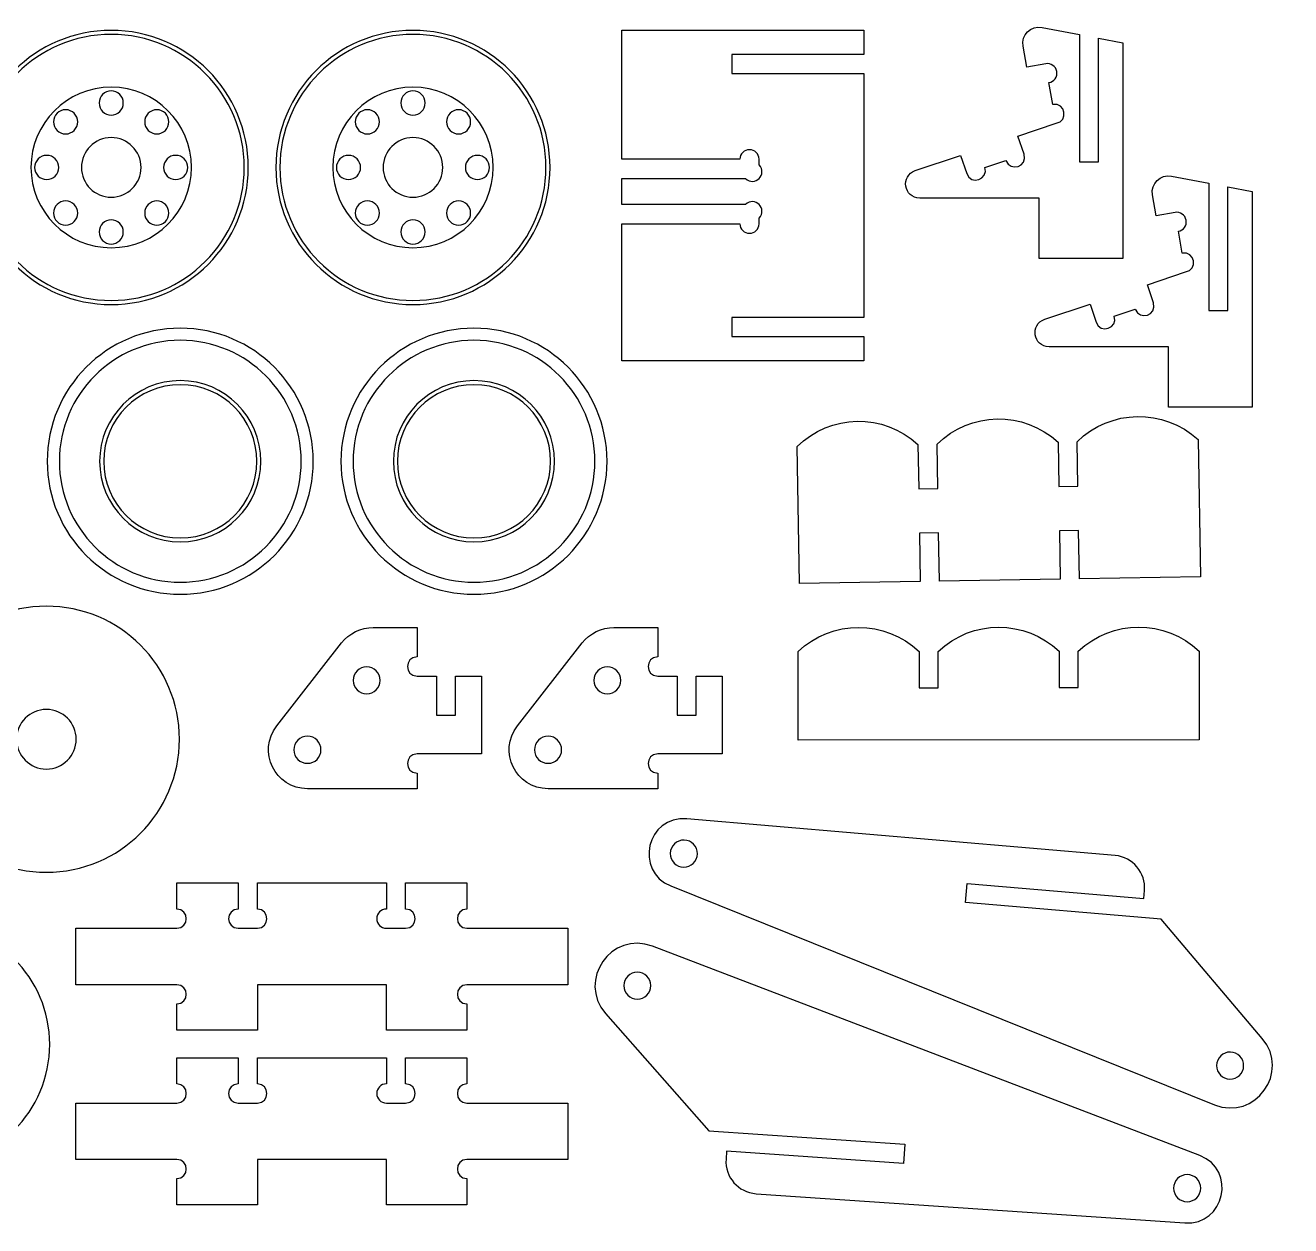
# Model space of a CAD drawing. Header units: inches. Extents: x 6 to 688, y -141 to 530.
# Drawn here: x 364 to 687.9, y -140.8 to 166.4 of the extents above; entities that cross this region are included whole.
import ezdxf

# ---------------------------------------------------------------- set-up
doc = ezdxf.new("R2010")
doc.units = ezdxf.units.IN
doc.header["$MEASUREMENT"] = 0
doc.layers.add('Capa 1', color=7, linetype='Continuous')

msp = doc.modelspace()

# ---------------------------------------------------------------- linework, layer by layer
at = {"layer": 'Capa 1'}
for points, knots in [([(592.93, 122.17), (592.93, 122.17), (623.48, 122.17), (623.48, 122.17), (623.48, 122.17), (623.48, 106.69), (623.48, 106.69), (623.48, 106.69), (644.89, 106.69), (644.89, 106.69), (644.89, 106.69), (644.89, 161.87), (644.89, 161.87), (644.89, 161.87), (638.7, 163.06), (638.7, 163.06), (638.7, 163.06), (638.7, 131.45), (638.7, 131.45), (638.7, 131.45), (633.8, 131.45), (633.8, 131.45), (633.8, 131.45), (633.8, 164), (633.8, 164), (633.8, 164), (624.21, 165.83), (624.21, 165.83), (621.37, 166.38), (618.87, 163.91), (619.37, 161.06), (619.37, 161.06), (620.32, 155.68), (620.32, 155.68), (620.32, 155.68), (625.15, 156.54), (625.15, 156.54), (626.48, 156.77), (627.75, 155.88), (627.99, 154.55), (628.22, 153.22), (627.33, 151.95), (626, 151.71), (626, 151.71), (626.99, 146.12), (626.99, 146.12), (630.2, 146.69), (631.05, 141.86), (627.84, 141.3), (627.84, 141.3), (618.06, 138.02), (618.06, 138.02), (618.06, 138.02), (619.61, 133.37), (619.61, 133.37), (620.65, 130.27), (616.01, 128.71), (614.97, 131.81), (614.97, 131.81), (609.59, 130.01), (609.59, 130.01), (610.63, 126.91), (605.98, 125.35), (604.94, 128.45), (604.94, 128.45), (603.38, 133.1), (603.38, 133.1), (603.38, 133.1), (591.78, 129.2), (591.78, 129.2), (587.9, 127.9), (588.84, 122.17), (592.93, 122.17)], [0, 0, 0, 0, 1, 1, 1, 2, 2, 2, 3, 3, 3, 4, 4, 4, 5, 5, 5, 6, 6, 6, 7, 7, 7, 8, 8, 8, 9, 9, 9, 10, 10, 10, 11, 11, 11, 12, 12, 12, 13, 13, 13, 14, 14, 14, 15, 15, 15, 16, 16, 16, 17, 17, 17, 18, 18, 18, 19, 19, 19, 20, 20, 20, 21, 21, 21, 22, 22, 22, 23, 23, 23, 24, 24, 24, 24]), ([(421.08, 130), (421.08, 110.63), (405.37, 94.92), (386, 94.92), (366.63, 94.92), (350.92, 110.63), (350.92, 130), (350.92, 149.37), (366.63, 165.08), (386, 165.08), (405.37, 165.08), (421.08, 149.37), (421.08, 130)], [0, 0, 0, 0, 1, 1, 1, 2, 2, 2, 3, 3, 3, 4, 4, 4, 4]), ([(420.04, 130), (420.04, 111.2), (404.8, 95.96), (386, 95.96), (367.2, 95.96), (351.95, 111.2), (351.95, 130), (351.95, 148.8), (367.2, 164.05), (386, 164.05), (404.8, 164.05), (420.04, 148.8), (420.04, 130)], [0, 0, 0, 0, 1, 1, 1, 2, 2, 2, 3, 3, 3, 4, 4, 4, 4]), ([(498.3, 130), (498.3, 110.63), (482.6, 94.92), (463.23, 94.92), (443.85, 94.92), (428.15, 110.63), (428.15, 130), (428.15, 149.37), (443.85, 165.08), (463.23, 165.08), (482.6, 165.08), (498.3, 149.37), (498.3, 130)], [0, 0, 0, 0, 1, 1, 1, 2, 2, 2, 3, 3, 3, 4, 4, 4, 4]), ([(497.27, 130), (497.27, 111.2), (482.03, 95.96), (463.23, 95.96), (444.42, 95.96), (429.18, 111.2), (429.18, 130), (429.18, 148.8), (444.42, 164.05), (463.23, 164.05), (482.03, 164.05), (497.27, 148.8), (497.27, 130)], [0, 0, 0, 0, 1, 1, 1, 2, 2, 2, 3, 3, 3, 4, 4, 4, 4]), ([(516.72, 80.52), (516.72, 80.52), (578.62, 80.52), (578.62, 80.52), (578.62, 80.52), (578.62, 86.71), (578.62, 86.71), (578.62, 86.71), (544.83, 86.71), (544.83, 86.71), (544.83, 86.71), (544.83, 91.61), (544.83, 91.61), (544.83, 91.61), (578.62, 91.61), (578.62, 91.61), (578.62, 91.61), (578.62, 154.03), (578.62, 154.03), (578.62, 154.03), (544.83, 154.03), (544.83, 154.03), (544.83, 154.03), (544.83, 158.93), (544.83, 158.93), (544.83, 158.93), (578.62, 158.93), (578.62, 158.93), (578.62, 158.93), (578.62, 165.12), (578.62, 165.12), (578.62, 165.12), (516.72, 165.12), (516.72, 165.12), (516.72, 165.12), (516.72, 132.1), (516.72, 132.1), (516.72, 132.1), (546.89, 132.1), (546.89, 132.1), (546.89, 133.46), (547.99, 134.55), (549.34, 134.55), (550.7, 134.55), (551.79, 133.46), (551.79, 132.1), (551.79, 132.1), (551.79, 130.67), (551.79, 130.67), (554.1, 128.36), (550.64, 124.89), (548.33, 127.2), (548.33, 127.2), (516.72, 127.2), (516.72, 127.2), (516.72, 127.2), (516.72, 120.5), (516.72, 120.5), (516.72, 120.5), (548.33, 120.5), (548.33, 120.5), (550.64, 122.81), (554.1, 119.34), (551.79, 117.03), (551.79, 117.03), (551.79, 115.6), (551.79, 115.6), (551.79, 114.24), (550.7, 113.15), (549.34, 113.15), (547.99, 113.15), (546.89, 114.24), (546.89, 115.6), (546.89, 115.6), (516.72, 115.6), (516.72, 115.6), (516.72, 115.6), (516.72, 80.52), (516.72, 80.52)], [0, 0, 0, 0, 1, 1, 1, 2, 2, 2, 3, 3, 3, 4, 4, 4, 5, 5, 5, 6, 6, 6, 7, 7, 7, 8, 8, 8, 9, 9, 9, 10, 10, 10, 11, 11, 11, 12, 12, 12, 13, 13, 13, 14, 14, 14, 15, 15, 15, 16, 16, 16, 17, 17, 17, 18, 18, 18, 19, 19, 19, 20, 20, 20, 21, 21, 21, 22, 22, 22, 23, 23, 23, 24, 24, 24, 25, 25, 25, 26, 26, 26, 26]), ([(406.53, 130), (406.53, 118.66), (397.34, 109.47), (386, 109.47), (374.66, 109.47), (365.47, 118.66), (365.47, 130), (365.47, 141.34), (374.66, 150.53), (386, 150.53), (397.34, 150.53), (406.53, 141.34), (406.53, 130)], [0, 0, 0, 0, 1, 1, 1, 2, 2, 2, 3, 3, 3, 4, 4, 4, 4]), ([(389.09, 146.5), (389.09, 144.79), (387.71, 143.41), (386, 143.41), (384.29, 143.41), (382.9, 144.79), (382.9, 146.5), (382.9, 148.21), (384.29, 149.6), (386, 149.6), (387.71, 149.6), (389.09, 148.21), (389.09, 146.5)], [0, 0, 0, 0, 1, 1, 1, 2, 2, 2, 3, 3, 3, 4, 4, 4, 4]), ([(483.76, 130), (483.76, 118.66), (474.57, 109.47), (463.23, 109.47), (451.89, 109.47), (442.7, 118.66), (442.7, 130), (442.7, 141.34), (451.89, 150.53), (463.23, 150.53), (474.57, 150.53), (483.76, 141.34), (483.76, 130)], [0, 0, 0, 0, 1, 1, 1, 2, 2, 2, 3, 3, 3, 4, 4, 4, 4]), ([(466.32, 146.5), (466.32, 144.79), (464.94, 143.41), (463.23, 143.41), (461.52, 143.41), (460.13, 144.79), (460.13, 146.5), (460.13, 148.21), (461.52, 149.6), (463.23, 149.6), (464.94, 149.6), (466.32, 148.21), (466.32, 146.5)], [0, 0, 0, 0, 1, 1, 1, 2, 2, 2, 3, 3, 3, 4, 4, 4, 4]), ([(377.43, 141.67), (377.43, 139.96), (376.04, 138.58), (374.33, 138.58), (372.62, 138.58), (371.23, 139.96), (371.23, 141.67), (371.23, 143.38), (372.62, 144.77), (374.33, 144.77), (376.04, 144.77), (377.43, 143.38), (377.43, 141.67)], [0, 0, 0, 0, 1, 1, 1, 2, 2, 2, 3, 3, 3, 4, 4, 4, 4]), ([(400.76, 141.67), (400.76, 139.96), (399.38, 138.58), (397.67, 138.58), (395.96, 138.58), (394.57, 139.96), (394.57, 141.67), (394.57, 143.38), (395.96, 144.77), (397.67, 144.77), (399.38, 144.77), (400.76, 143.38), (400.76, 141.67)], [0, 0, 0, 0, 1, 1, 1, 2, 2, 2, 3, 3, 3, 4, 4, 4, 4]), ([(454.65, 141.67), (454.65, 139.96), (453.27, 138.58), (451.56, 138.58), (449.85, 138.58), (448.46, 139.96), (448.46, 141.67), (448.46, 143.38), (449.85, 144.77), (451.56, 144.77), (453.27, 144.77), (454.65, 143.38), (454.65, 141.67)], [0, 0, 0, 0, 1, 1, 1, 2, 2, 2, 3, 3, 3, 4, 4, 4, 4]), ([(477.99, 141.67), (477.99, 139.96), (476.61, 138.58), (474.9, 138.58), (473.19, 138.58), (471.8, 139.96), (471.8, 141.67), (471.8, 143.38), (473.19, 144.77), (474.9, 144.77), (476.61, 144.77), (477.99, 143.38), (477.99, 141.67)], [0, 0, 0, 0, 1, 1, 1, 2, 2, 2, 3, 3, 3, 4, 4, 4, 4]), ([(393.63, 130), (393.63, 125.79), (390.21, 122.38), (386, 122.38), (381.79, 122.38), (378.37, 125.79), (378.37, 130), (378.37, 134.21), (381.79, 137.63), (386, 137.63), (390.21, 137.63), (393.63, 134.21), (393.63, 130)], [0, 0, 0, 0, 1, 1, 1, 2, 2, 2, 3, 3, 3, 4, 4, 4, 4]), ([(470.85, 130), (470.85, 125.79), (467.44, 122.38), (463.23, 122.38), (459.01, 122.38), (455.6, 125.79), (455.6, 130), (455.6, 134.21), (459.01, 137.63), (463.23, 137.63), (467.44, 137.63), (470.85, 134.21), (470.85, 130)], [0, 0, 0, 0, 1, 1, 1, 2, 2, 2, 3, 3, 3, 4, 4, 4, 4]), ([(372.59, 130), (372.59, 128.29), (371.21, 126.91), (369.5, 126.91), (367.79, 126.91), (366.4, 128.29), (366.4, 130), (366.4, 131.71), (367.79, 133.1), (369.5, 133.1), (371.21, 133.1), (372.59, 131.71), (372.59, 130)], [0, 0, 0, 0, 1, 1, 1, 2, 2, 2, 3, 3, 3, 4, 4, 4, 4]), ([(405.6, 130), (405.6, 128.29), (404.21, 126.91), (402.5, 126.91), (400.79, 126.91), (399.41, 128.29), (399.41, 130), (399.41, 131.71), (400.79, 133.1), (402.5, 133.1), (404.21, 133.1), (405.6, 131.71), (405.6, 130)], [0, 0, 0, 0, 1, 1, 1, 2, 2, 2, 3, 3, 3, 4, 4, 4, 4]), ([(449.82, 130), (449.82, 128.29), (448.43, 126.91), (446.72, 126.91), (445.01, 126.91), (443.63, 128.29), (443.63, 130), (443.63, 131.71), (445.01, 133.1), (446.72, 133.1), (448.43, 133.1), (449.82, 131.71), (449.82, 130)], [0, 0, 0, 0, 1, 1, 1, 2, 2, 2, 3, 3, 3, 4, 4, 4, 4]), ([(482.82, 130), (482.82, 128.29), (481.44, 126.91), (479.73, 126.91), (478.02, 126.91), (476.63, 128.29), (476.63, 130), (476.63, 131.71), (478.02, 133.1), (479.73, 133.1), (481.44, 133.1), (482.82, 131.71), (482.82, 130)], [0, 0, 0, 0, 1, 1, 1, 2, 2, 2, 3, 3, 3, 4, 4, 4, 4]), ([(626.04, 84.12), (626.04, 84.12), (656.6, 84.12), (656.6, 84.12), (656.6, 84.12), (656.6, 68.65), (656.6, 68.65), (656.6, 68.65), (678, 68.65), (678, 68.65), (678, 68.65), (678, 123.83), (678, 123.83), (678, 123.83), (671.81, 125.01), (671.81, 125.01), (671.81, 125.01), (671.81, 93.41), (671.81, 93.41), (671.81, 93.41), (666.91, 93.41), (666.91, 93.41), (666.91, 93.41), (666.91, 125.95), (666.91, 125.95), (666.91, 125.95), (657.33, 127.79), (657.33, 127.79), (654.49, 128.33), (651.98, 125.86), (652.49, 123.02), (652.49, 123.02), (653.44, 117.64), (653.44, 117.64), (653.44, 117.64), (658.26, 118.49), (658.26, 118.49), (659.6, 118.72), (660.87, 117.84), (661.1, 116.5), (661.34, 115.17), (660.45, 113.9), (659.12, 113.66), (659.12, 113.66), (660.1, 108.08), (660.1, 108.08), (663.32, 108.64), (664.17, 103.82), (660.95, 103.25), (660.95, 103.25), (651.17, 99.97), (651.17, 99.97), (651.17, 99.97), (652.73, 95.32), (652.73, 95.32), (653.77, 92.23), (649.12, 90.67), (648.08, 93.77), (648.08, 93.77), (642.7, 91.96), (642.7, 91.96), (643.74, 88.86), (639.1, 87.31), (638.06, 90.4), (638.06, 90.4), (636.5, 95.05), (636.5, 95.05), (636.5, 95.05), (624.9, 91.16), (624.9, 91.16), (621.02, 89.86), (621.95, 84.12), (626.04, 84.12)], [0, 0, 0, 0, 1, 1, 1, 2, 2, 2, 3, 3, 3, 4, 4, 4, 5, 5, 5, 6, 6, 6, 7, 7, 7, 8, 8, 8, 9, 9, 9, 10, 10, 10, 11, 11, 11, 12, 12, 12, 13, 13, 13, 14, 14, 14, 15, 15, 15, 16, 16, 16, 17, 17, 17, 18, 18, 18, 19, 19, 19, 20, 20, 20, 21, 21, 21, 22, 22, 22, 23, 23, 23, 24, 24, 24, 24]), ([(377.43, 118.33), (377.43, 116.62), (376.04, 115.24), (374.33, 115.24), (372.62, 115.24), (371.23, 116.62), (371.23, 118.33), (371.23, 120.04), (372.62, 121.43), (374.33, 121.43), (376.04, 121.43), (377.43, 120.04), (377.43, 118.33)], [0, 0, 0, 0, 1, 1, 1, 2, 2, 2, 3, 3, 3, 4, 4, 4, 4]), ([(400.76, 118.33), (400.76, 116.62), (399.38, 115.24), (397.67, 115.24), (395.96, 115.24), (394.57, 116.62), (394.57, 118.33), (394.57, 120.04), (395.96, 121.43), (397.67, 121.43), (399.38, 121.43), (400.76, 120.04), (400.76, 118.33)], [0, 0, 0, 0, 1, 1, 1, 2, 2, 2, 3, 3, 3, 4, 4, 4, 4]), ([(454.65, 118.33), (454.65, 116.62), (453.27, 115.24), (451.56, 115.24), (449.85, 115.24), (448.46, 116.62), (448.46, 118.33), (448.46, 120.04), (449.85, 121.43), (451.56, 121.43), (453.27, 121.43), (454.65, 120.04), (454.65, 118.33)], [0, 0, 0, 0, 1, 1, 1, 2, 2, 2, 3, 3, 3, 4, 4, 4, 4]), ([(477.99, 118.33), (477.99, 116.62), (476.61, 115.24), (474.9, 115.24), (473.19, 115.24), (471.8, 116.62), (471.8, 118.33), (471.8, 120.04), (473.19, 121.43), (474.9, 121.43), (476.61, 121.43), (477.99, 120.04), (477.99, 118.33)], [0, 0, 0, 0, 1, 1, 1, 2, 2, 2, 3, 3, 3, 4, 4, 4, 4]), ([(389.09, 113.5), (389.09, 111.79), (387.71, 110.4), (386, 110.4), (384.29, 110.4), (382.9, 111.79), (382.9, 113.5), (382.9, 115.21), (384.29, 116.59), (386, 116.59), (387.71, 116.59), (389.09, 115.21), (389.09, 113.5)], [0, 0, 0, 0, 1, 1, 1, 2, 2, 2, 3, 3, 3, 4, 4, 4, 4]), ([(466.32, 113.5), (466.32, 111.79), (464.94, 110.4), (463.23, 110.4), (461.52, 110.4), (460.13, 111.79), (460.13, 113.5), (460.13, 115.21), (461.52, 116.59), (463.23, 116.59), (464.94, 116.59), (466.32, 115.21), (466.32, 113.5)], [0, 0, 0, 0, 1, 1, 1, 2, 2, 2, 3, 3, 3, 4, 4, 4, 4]), ([(437.72, 54.81), (437.72, 36), (422.48, 20.76), (403.68, 20.76), (384.87, 20.76), (369.63, 36), (369.63, 54.81), (369.63, 73.61), (384.87, 88.85), (403.68, 88.85), (422.48, 88.85), (437.72, 73.61), (437.72, 54.81)], [0, 0, 0, 0, 1, 1, 1, 2, 2, 2, 3, 3, 3, 4, 4, 4, 4]), ([(512.89, 54.81), (512.89, 36), (497.64, 20.76), (478.84, 20.76), (460.04, 20.76), (444.8, 36), (444.8, 54.81), (444.8, 73.61), (460.04, 88.85), (478.84, 88.85), (497.64, 88.85), (512.89, 73.61), (512.89, 54.81)], [0, 0, 0, 0, 1, 1, 1, 2, 2, 2, 3, 3, 3, 4, 4, 4, 4]), ([(434.63, 54.81), (434.63, 37.71), (420.77, 23.86), (403.68, 23.86), (386.58, 23.86), (372.73, 37.71), (372.73, 54.81), (372.73, 71.9), (386.58, 85.76), (403.68, 85.76), (420.77, 85.76), (434.63, 71.9), (434.63, 54.81)], [0, 0, 0, 0, 1, 1, 1, 2, 2, 2, 3, 3, 3, 4, 4, 4, 4]), ([(509.79, 54.81), (509.79, 37.71), (495.93, 23.86), (478.84, 23.86), (461.75, 23.86), (447.89, 37.71), (447.89, 54.81), (447.89, 71.9), (461.75, 85.76), (478.84, 85.76), (495.93, 85.76), (509.79, 71.9), (509.79, 54.81)], [0, 0, 0, 0, 1, 1, 1, 2, 2, 2, 3, 3, 3, 4, 4, 4, 4]), ([(424.31, 54.81), (424.31, 43.41), (415.07, 34.17), (403.68, 34.17), (392.28, 34.17), (383.04, 43.41), (383.04, 54.81), (383.04, 66.2), (392.28, 75.44), (403.68, 75.44), (415.07, 75.44), (424.31, 66.2), (424.31, 54.81)], [0, 0, 0, 0, 1, 1, 1, 2, 2, 2, 3, 3, 3, 4, 4, 4, 4]), ([(499.47, 54.81), (499.47, 43.41), (490.24, 34.17), (478.84, 34.17), (467.45, 34.17), (458.21, 43.41), (458.21, 54.81), (458.21, 66.2), (467.45, 75.44), (478.84, 75.44), (490.24, 75.44), (499.47, 66.2), (499.47, 54.81)], [0, 0, 0, 0, 1, 1, 1, 2, 2, 2, 3, 3, 3, 4, 4, 4, 4]), ([(423.28, 54.81), (423.28, 43.98), (414.5, 35.2), (403.68, 35.2), (392.85, 35.2), (384.08, 43.98), (384.08, 54.81), (384.08, 65.63), (392.85, 74.41), (403.68, 74.41), (414.5, 74.41), (423.28, 65.63), (423.28, 54.81)], [0, 0, 0, 0, 1, 1, 1, 2, 2, 2, 3, 3, 3, 4, 4, 4, 4]), ([(498.44, 54.81), (498.44, 43.98), (489.67, 35.2), (478.84, 35.2), (468.02, 35.2), (459.24, 43.98), (459.24, 54.81), (459.24, 65.63), (468.02, 74.41), (478.84, 74.41), (489.67, 74.41), (498.44, 65.63), (498.44, 54.81)], [0, 0, 0, 0, 1, 1, 1, 2, 2, 2, 3, 3, 3, 4, 4, 4, 4]), ([(562.11, 23.52), (562.11, 23.52), (593.06, 24.05), (593.06, 24.05), (593.06, 24.05), (592.85, 36.43), (592.85, 36.43), (592.85, 36.43), (597.75, 36.51), (597.75, 36.51), (597.75, 36.51), (597.96, 24.13), (597.96, 24.13), (597.96, 24.13), (628.9, 24.66), (628.9, 24.66), (628.9, 24.66), (628.69, 37.03), (628.69, 37.03), (628.69, 37.03), (633.59, 37.12), (633.59, 37.12), (633.59, 37.12), (633.8, 24.74), (633.8, 24.74), (633.8, 24.74), (664.75, 25.26), (664.75, 25.26), (664.75, 25.26), (664.15, 60.34), (664.15, 60.34), (655.35, 68.44), (641.73, 68.21), (633.21, 59.81), (633.21, 59.81), (633.4, 48.46), (633.4, 48.46), (633.4, 48.46), (628.5, 48.38), (628.5, 48.38), (628.5, 48.38), (628.31, 59.73), (628.31, 59.73), (619.5, 67.83), (605.88, 67.6), (597.36, 59.2), (597.36, 59.2), (597.55, 47.86), (597.55, 47.86), (597.55, 47.86), (592.65, 47.77), (592.65, 47.77), (592.65, 47.77), (592.46, 59.12), (592.46, 59.12), (583.66, 67.23), (570.04, 66.99), (561.51, 58.59), (561.51, 58.59), (562.11, 23.52), (562.11, 23.52)], [0, 0, 0, 0, 1, 1, 1, 2, 2, 2, 3, 3, 3, 4, 4, 4, 5, 5, 5, 6, 6, 6, 7, 7, 7, 8, 8, 8, 9, 9, 9, 10, 10, 10, 11, 11, 11, 12, 12, 12, 13, 13, 13, 14, 14, 14, 15, 15, 15, 16, 16, 16, 17, 17, 17, 18, 18, 18, 19, 19, 19, 20, 20, 20, 20]), ([(403.45, -16.32), (403.45, -35.13), (388.21, -50.37), (369.4, -50.37), (350.6, -50.37), (335.36, -35.13), (335.36, -16.32), (335.36, 2.48), (350.6, 17.72), (369.4, 17.72), (388.21, 17.72), (403.45, 2.48), (403.45, -16.32)], [0, 0, 0, 0, 1, 1, 1, 2, 2, 2, 3, 3, 3, 4, 4, 4, 4]), ([(561.82, -16.6), (561.82, -16.6), (664.47, -16.47), (664.47, -16.47), (664.47, -16.47), (664.44, 6.22), (664.44, 6.22), (655.77, 14.47), (642.15, 14.45), (633.49, 6.18), (633.49, 6.18), (633.5, -3.1), (633.5, -3.1), (633.5, -3.1), (628.6, -3.11), (628.6, -3.11), (628.6, -3.11), (628.59, 6.18), (628.59, 6.18), (619.92, 14.42), (606.3, 14.4), (597.64, 6.14), (597.64, 6.14), (597.65, -3.14), (597.65, -3.14), (597.65, -3.14), (592.75, -3.15), (592.75, -3.15), (592.75, -3.15), (592.74, 6.13), (592.74, 6.13), (584.06, 14.38), (570.45, 14.36), (561.79, 6.1), (561.79, 6.1), (561.82, -16.6), (561.82, -16.6)], [0, 0, 0, 0, 1, 1, 1, 2, 2, 2, 3, 3, 3, 4, 4, 4, 5, 5, 5, 6, 6, 6, 7, 7, 7, 8, 8, 8, 9, 9, 9, 10, 10, 10, 11, 11, 11, 12, 12, 12, 12]), ([(480.78, -20.1), (480.78, -20.1), (480.78, -0.17), (480.78, -0.17), (480.78, -0.17), (474.13, -0.17), (474.13, -0.17), (474.13, -0.17), (474.13, -10.13), (474.13, -10.13), (474.13, -10.13), (469.23, -10.13), (469.23, -10.13), (469.23, -10.13), (469.23, -0.17), (469.23, -0.17), (469.23, -0.17), (464.28, -0.17), (464.28, -0.17), (461.01, -0.17), (461.01, 4.73), (464.28, 4.73), (464.28, 4.73), (464.28, 12.29), (464.28, 12.29), (464.28, 12.29), (453.08, 12.29), (453.08, 12.29), (449.9, 12.29), (446.9, 10.83), (444.94, 8.32), (444.94, 8.32), (428.37, -12.9), (428.37, -12.9), (423.27, -19.43), (427.92, -28.98), (436.22, -28.98), (436.22, -28.98), (464.28, -28.98), (464.28, -28.98), (464.28, -28.98), (464.28, -25), (464.28, -25), (461.01, -25), (461.01, -20.1), (464.28, -20.1), (464.28, -20.1), (480.78, -20.1), (480.78, -20.1)], [0, 0, 0, 0, 1, 1, 1, 2, 2, 2, 3, 3, 3, 4, 4, 4, 5, 5, 5, 6, 6, 6, 7, 7, 7, 8, 8, 8, 9, 9, 9, 10, 10, 10, 11, 11, 11, 12, 12, 12, 13, 13, 13, 14, 14, 14, 15, 15, 15, 16, 16, 16, 16]), ([(542.38, -20.1), (542.38, -20.1), (542.38, -0.17), (542.38, -0.17), (542.38, -0.17), (535.72, -0.17), (535.72, -0.17), (535.72, -0.17), (535.72, -10.13), (535.72, -10.13), (535.72, -10.13), (530.82, -10.13), (530.82, -10.13), (530.82, -10.13), (530.82, -0.17), (530.82, -0.17), (530.82, -0.17), (525.87, -0.17), (525.87, -0.17), (522.6, -0.17), (522.6, 4.73), (525.87, 4.73), (525.87, 4.73), (525.87, 12.29), (525.87, 12.29), (525.87, 12.29), (514.67, 12.29), (514.67, 12.29), (511.49, 12.29), (508.49, 10.83), (506.54, 8.32), (506.54, 8.32), (489.96, -12.9), (489.96, -12.9), (484.86, -19.43), (489.52, -28.98), (497.81, -28.98), (497.81, -28.98), (525.87, -28.98), (525.87, -28.98), (525.87, -28.98), (525.87, -25), (525.87, -25), (522.6, -25), (522.6, -20.1), (525.87, -20.1), (525.87, -20.1), (542.38, -20.1), (542.38, -20.1)], [0, 0, 0, 0, 1, 1, 1, 2, 2, 2, 3, 3, 3, 4, 4, 4, 5, 5, 5, 6, 6, 6, 7, 7, 7, 8, 8, 8, 9, 9, 9, 10, 10, 10, 11, 11, 11, 12, 12, 12, 13, 13, 13, 14, 14, 14, 15, 15, 15, 16, 16, 16, 16]), ([(451.38, 2.22), (453.29, 2.22), (454.84, 0.67), (454.84, -1.25), (454.84, -3.16), (453.29, -4.71), (451.38, -4.71), (449.46, -4.71), (447.91, -3.16), (447.91, -1.25), (447.91, 0.67), (449.46, 2.22), (451.38, 2.22)], [0, 0, 0, 0, 1, 1, 1, 2, 2, 2, 3, 3, 3, 4, 4, 4, 4]), ([(512.97, 2.22), (514.88, 2.22), (516.43, 0.67), (516.43, -1.25), (516.43, -3.16), (514.88, -4.71), (512.97, -4.71), (511.06, -4.71), (509.5, -3.16), (509.5, -1.25), (509.5, 0.67), (511.06, 2.22), (512.97, 2.22)], [0, 0, 0, 0, 1, 1, 1, 2, 2, 2, 3, 3, 3, 4, 4, 4, 4]), ([(377.03, -16.32), (377.03, -20.54), (373.62, -23.95), (369.4, -23.95), (365.19, -23.95), (361.78, -20.54), (361.78, -16.32), (361.78, -12.11), (365.19, -8.7), (369.4, -8.7), (373.62, -8.7), (377.03, -12.11), (377.03, -16.32)], [0, 0, 0, 0, 1, 1, 1, 2, 2, 2, 3, 3, 3, 4, 4, 4, 4]), ([(436.22, -15.56), (438.13, -15.56), (439.68, -17.11), (439.68, -19.02), (439.68, -20.94), (438.13, -22.49), (436.22, -22.49), (434.3, -22.49), (432.75, -20.94), (432.75, -19.02), (432.75, -17.11), (434.3, -15.56), (436.22, -15.56)], [0, 0, 0, 0, 1, 1, 1, 2, 2, 2, 3, 3, 3, 4, 4, 4, 4]), ([(497.81, -15.56), (499.72, -15.56), (501.27, -17.11), (501.27, -19.02), (501.27, -20.94), (499.72, -22.49), (497.81, -22.49), (495.89, -22.49), (494.34, -20.94), (494.34, -19.02), (494.34, -17.11), (495.89, -15.56), (497.81, -15.56)], [0, 0, 0, 0, 1, 1, 1, 2, 2, 2, 3, 3, 3, 4, 4, 4, 4]), ([(642.91, -46.09), (647.45, -46.48), (650.82, -50.48), (650.43, -55.02), (650.43, -55.02), (650.25, -57.07), (650.25, -57.07), (650.25, -57.07), (605.02, -53.2), (605.02, -53.2), (605.02, -53.2), (604.6, -58.08), (604.6, -58.08), (604.6, -58.08), (654.74, -62.38), (654.74, -62.38), (654.74, -62.38), (680.58, -92.88), (680.58, -92.88), (687.86, -101.47), (678.77, -114.06), (668.32, -109.86), (668.32, -109.86), (529.22, -53.88), (529.22, -53.88), (519.71, -50.05), (523.1, -35.82), (533.32, -36.7), (533.32, -36.7), (642.91, -46.09), (642.91, -46.09)], [0, 0, 0, 0, 1, 1, 1, 2, 2, 2, 3, 3, 3, 4, 4, 4, 5, 5, 5, 6, 6, 6, 7, 7, 7, 8, 8, 8, 9, 9, 9, 10, 10, 10, 10]), ([(529.09, -45.53), (529.13, -43.62), (530.7, -42.1), (532.62, -42.13), (534.53, -42.16), (536.06, -43.74), (536.02, -45.65), (535.99, -47.57), (534.41, -49.09), (532.5, -49.06), (530.58, -49.03), (529.06, -47.45), (529.09, -45.53)], [0, 0, 0, 0, 1, 1, 1, 2, 2, 2, 3, 3, 3, 4, 4, 4, 4]), ([(376.97, -79.14), (376.97, -79.14), (402.76, -79.14), (402.76, -79.14), (406.03, -79.14), (406.03, -84.04), (402.76, -84.04), (402.76, -84.04), (402.76, -90.75), (402.76, -90.75), (402.76, -90.75), (423.4, -90.75), (423.4, -90.75), (423.4, -90.75), (423.4, -79.14), (423.4, -79.14), (423.4, -79.14), (456.41, -79.14), (456.41, -79.14), (456.41, -79.14), (456.41, -90.75), (456.41, -90.75), (456.41, -90.75), (477.04, -90.75), (477.04, -90.75), (477.04, -90.75), (477.04, -84.04), (477.04, -84.04), (473.78, -84.04), (473.78, -79.14), (477.04, -79.14), (477.04, -79.14), (502.84, -79.14), (502.84, -79.14), (502.84, -79.14), (502.84, -64.7), (502.84, -64.7), (502.84, -64.7), (477.04, -64.7), (477.04, -64.7), (473.78, -64.7), (473.78, -59.8), (477.04, -59.8), (477.04, -59.8), (477.04, -53.09), (477.04, -53.09), (477.04, -53.09), (461.31, -53.09), (461.31, -53.09), (461.31, -53.09), (461.31, -59.8), (461.31, -59.8), (464.58, -59.8), (464.58, -64.7), (461.31, -64.7), (461.31, -64.7), (456.41, -64.7), (456.41, -64.7), (455.06, -64.7), (453.96, -63.6), (453.96, -62.25), (453.96, -60.89), (455.06, -59.8), (456.41, -59.8), (456.41, -59.8), (456.41, -53.09), (456.41, -53.09), (456.41, -53.09), (423.4, -53.09), (423.4, -53.09), (423.4, -53.09), (423.4, -59.8), (423.4, -59.8), (426.66, -59.8), (426.66, -64.7), (423.4, -64.7), (423.4, -64.7), (418.5, -64.7), (418.5, -64.7), (415.23, -64.7), (415.23, -59.8), (418.5, -59.8), (418.5, -59.8), (418.5, -53.09), (418.5, -53.09), (418.5, -53.09), (402.76, -53.09), (402.76, -53.09), (402.76, -53.09), (402.76, -59.8), (402.76, -59.8), (406.03, -59.8), (406.03, -64.7), (402.76, -64.7), (402.76, -64.7), (376.97, -64.7), (376.97, -64.7), (376.97, -64.7), (376.97, -79.14), (376.97, -79.14)], [0, 0, 0, 0, 1, 1, 1, 2, 2, 2, 3, 3, 3, 4, 4, 4, 5, 5, 5, 6, 6, 6, 7, 7, 7, 8, 8, 8, 9, 9, 9, 10, 10, 10, 11, 11, 11, 12, 12, 12, 13, 13, 13, 14, 14, 14, 15, 15, 15, 16, 16, 16, 17, 17, 17, 18, 18, 18, 19, 19, 19, 20, 20, 20, 21, 21, 21, 22, 22, 22, 23, 23, 23, 24, 24, 24, 25, 25, 25, 26, 26, 26, 27, 27, 27, 28, 28, 28, 29, 29, 29, 30, 30, 30, 31, 31, 31, 32, 32, 32, 33, 33, 33, 33]), ([(370.25, -94.42), (370.25, -111.52), (356.39, -125.37), (339.29, -125.37), (322.2, -125.37), (308.34, -111.52), (308.34, -94.42), (308.34, -77.33), (322.2, -63.47), (339.29, -63.47), (356.39, -63.47), (370.25, -77.33), (370.25, -94.42)], [0, 0, 0, 0, 1, 1, 1, 2, 2, 2, 3, 3, 3, 4, 4, 4, 4]), ([(551.02, -132.62), (546.48, -132.31), (543.04, -128.38), (543.35, -123.83), (543.35, -123.83), (543.49, -121.77), (543.49, -121.77), (543.49, -121.77), (588.78, -124.86), (588.78, -124.86), (588.78, -124.86), (589.11, -119.97), (589.11, -119.97), (589.11, -119.97), (538.91, -116.54), (538.91, -116.54), (538.91, -116.54), (512.54, -86.5), (512.54, -86.5), (505.12, -78.04), (513.99, -65.29), (524.5, -69.31), (524.5, -69.31), (664.56, -122.86), (664.56, -122.86), (674.14, -126.53), (670.99, -140.81), (660.76, -140.11), (660.76, -140.11), (551.02, -132.62), (551.02, -132.62)], [0, 0, 0, 0, 1, 1, 1, 2, 2, 2, 3, 3, 3, 4, 4, 4, 5, 5, 5, 6, 6, 6, 7, 7, 7, 8, 8, 8, 9, 9, 9, 10, 10, 10, 10]), ([(524.12, -79.38), (524.12, -81.3), (522.56, -82.85), (520.65, -82.85), (518.74, -82.85), (517.19, -81.3), (517.19, -79.38), (517.19, -77.47), (518.74, -75.92), (520.65, -75.92), (522.56, -75.92), (524.12, -77.47), (524.12, -79.38)], [0, 0, 0, 0, 1, 1, 1, 2, 2, 2, 3, 3, 3, 4, 4, 4, 4]), ([(668.89, -99.79), (668.92, -97.88), (670.5, -96.35), (672.41, -96.39), (674.32, -96.42), (675.85, -98), (675.82, -99.91), (675.78, -101.82), (674.2, -103.35), (672.29, -103.31), (670.38, -103.28), (668.85, -101.7), (668.89, -99.79)], [0, 0, 0, 0, 1, 1, 1, 2, 2, 2, 3, 3, 3, 4, 4, 4, 4]), ([(376.97, -123.87), (376.97, -123.87), (402.76, -123.87), (402.76, -123.87), (406.03, -123.87), (406.03, -128.77), (402.76, -128.77), (402.76, -128.77), (402.76, -135.48), (402.76, -135.48), (402.76, -135.48), (423.4, -135.48), (423.4, -135.48), (423.4, -135.48), (423.4, -123.87), (423.4, -123.87), (423.4, -123.87), (456.41, -123.87), (456.41, -123.87), (456.41, -123.87), (456.41, -135.48), (456.41, -135.48), (456.41, -135.48), (477.04, -135.48), (477.04, -135.48), (477.04, -135.48), (477.04, -128.77), (477.04, -128.77), (473.78, -128.77), (473.78, -123.87), (477.04, -123.87), (477.04, -123.87), (502.84, -123.87), (502.84, -123.87), (502.84, -123.87), (502.84, -109.43), (502.84, -109.43), (502.84, -109.43), (477.04, -109.43), (477.04, -109.43), (473.78, -109.43), (473.78, -104.53), (477.04, -104.53), (477.04, -104.53), (477.04, -97.82), (477.04, -97.82), (477.04, -97.82), (461.31, -97.82), (461.31, -97.82), (461.31, -97.82), (461.31, -104.53), (461.31, -104.53), (464.58, -104.53), (464.58, -109.43), (461.31, -109.43), (461.31, -109.43), (456.41, -109.43), (456.41, -109.43), (455.06, -109.43), (453.96, -108.33), (453.96, -106.98), (453.96, -105.62), (455.06, -104.53), (456.41, -104.53), (456.41, -104.53), (456.41, -97.82), (456.41, -97.82), (456.41, -97.82), (423.4, -97.82), (423.4, -97.82), (423.4, -97.82), (423.4, -104.53), (423.4, -104.53), (426.66, -104.53), (426.66, -109.43), (423.4, -109.43), (423.4, -109.43), (418.5, -109.43), (418.5, -109.43), (415.23, -109.43), (415.23, -104.53), (418.5, -104.53), (418.5, -104.53), (418.5, -97.82), (418.5, -97.82), (418.5, -97.82), (402.76, -97.82), (402.76, -97.82), (402.76, -97.82), (402.76, -104.53), (402.76, -104.53), (406.03, -104.53), (406.03, -109.43), (402.76, -109.43), (402.76, -109.43), (376.97, -109.43), (376.97, -109.43), (376.97, -109.43), (376.97, -123.87), (376.97, -123.87)], [0, 0, 0, 0, 1, 1, 1, 2, 2, 2, 3, 3, 3, 4, 4, 4, 5, 5, 5, 6, 6, 6, 7, 7, 7, 8, 8, 8, 9, 9, 9, 10, 10, 10, 11, 11, 11, 12, 12, 12, 13, 13, 13, 14, 14, 14, 15, 15, 15, 16, 16, 16, 17, 17, 17, 18, 18, 18, 19, 19, 19, 20, 20, 20, 21, 21, 21, 22, 22, 22, 23, 23, 23, 24, 24, 24, 25, 25, 25, 26, 26, 26, 27, 27, 27, 28, 28, 28, 29, 29, 29, 30, 30, 30, 31, 31, 31, 32, 32, 32, 33, 33, 33, 33]), ([(664.83, -131.2), (664.83, -133.12), (663.28, -134.67), (661.37, -134.67), (659.45, -134.67), (657.9, -133.12), (657.9, -131.2), (657.9, -129.29), (659.45, -127.74), (661.37, -127.74), (663.28, -127.74), (664.83, -129.29), (664.83, -131.2)], [0, 0, 0, 0, 1, 1, 1, 2, 2, 2, 3, 3, 3, 4, 4, 4, 4])]:
    msp.add_open_spline(points, degree=3, knots=knots, dxfattribs=at)

doc.saveas('drawing.dxf')
